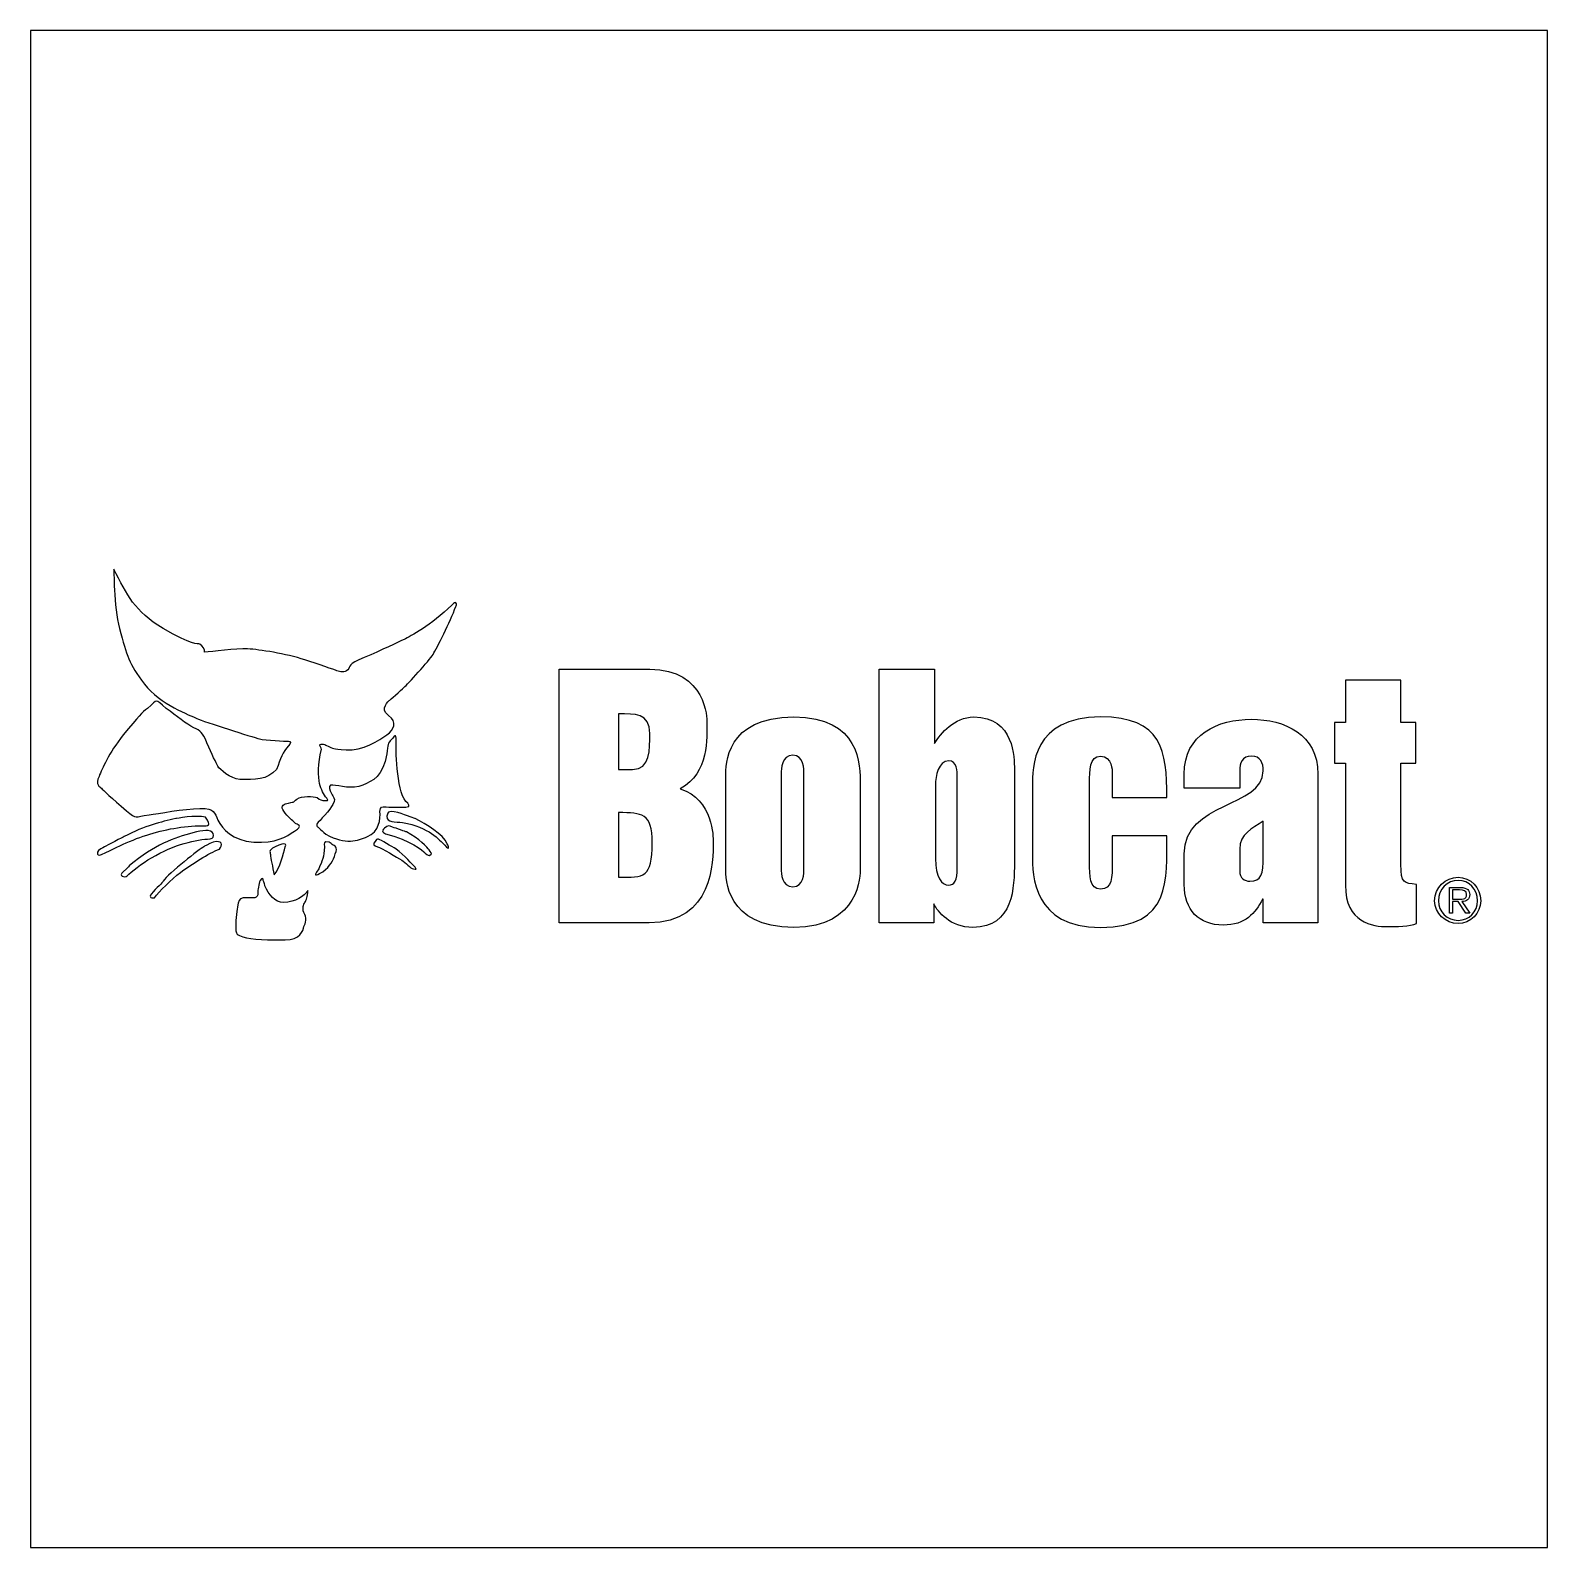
# Model space of a CAD drawing. Header units: millimetres. Extents: x -34 to 34, y -34 to 34.
import ezdxf

# ---------------------------------------------------------------- set-up
doc = ezdxf.new("R2010")
doc.units = ezdxf.units.MM
doc.header["$MEASUREMENT"] = 0
doc.layers.add('Capa 1', color=7, linetype='Continuous')

msp = doc.modelspace()

# ---------------------------------------------------------------- linework, layer by layer
at = {"layer": 'Capa 1', "color": 7}
msp.add_open_spline([(-33.9782, 34.0117), (-33.9782, 34.0117), (34.0218, 34.0117), (34.0218, 34.0117), (34.0218, 34.0117), (34.0218, 34.0117), (34.0218, -33.9884), (34.0218, -33.9884), (34.0218, -33.9884), (34.0218, -33.9884), (-33.9782, -33.9884), (-33.9782, -33.9884), (-33.9782, -33.9884), (-33.9782, -33.9884), (-33.9782, 34.0117), (-33.9782, 34.0117)], degree=3, knots=[0, 0, 0, 0, 0.2, 0.2, 0.2, 0.2, 0.4, 0.4, 0.4, 0.4, 0.6, 0.6, 0.6, 0.6, 1, 1, 1, 1], dxfattribs=at)
at = {"layer": 'Capa 1', "color": 250}
for points, knots in [([(-30.235, 9.8681), (-29.6389, 8.711), (-29.3233, 7.9746), (-28.0259, 7.2032), (-28.0259, 7.2032), (-26.6935, 6.4319), (-26.5182, 6.537), (-26.3779, 6.502), (-26.3779, 6.502), (-26.2377, 6.4319), (-26.1675, 6.2565), (-26.1675, 6.1513), (-26.1675, 6.1513), (-25.852, 6.1514), (-24.765, 6.3266), (-24.239, 6.2916), (-24.239, 6.2916), (-23.7131, 6.2565), (-22.5209, 6.0812), (-21.6793, 5.8007), (-21.6793, 5.8007), (-21.0833, 5.6254), (-20.3469, 5.3449), (-20.2417, 5.3098), (-20.2417, 5.3098), (-20.1015, 5.2748), (-19.8911, 5.2046), (-19.7508, 5.3449), (-19.7508, 5.3449), (-19.6106, 5.5202), (-19.7859, 5.5903), (-19.0145, 5.9059), (-19.0145, 5.9059), (-18.2431, 6.2215), (-17.4717, 6.6072), (-17.2262, 6.7123), (-17.2262, 6.7123), (-16.9457, 6.8526), (-16.034, 7.3435), (-15.0873, 8.2552), (-15.0873, 8.2552), (-14.9821, 8.3605), (-14.9471, 8.3954), (-14.912, 8.3604), (-14.912, 8.3604), (-14.8419, 8.2902), (-14.8769, 8.2201), (-14.912, 8.185), (-14.912, 8.185), (-15.1574, 7.5188), (-15.7535, 6.3266), (-15.9289, 6.0461), (-15.9289, 6.0461), (-16.1042, 5.7656), (-17.086, 4.6786), (-17.2262, 4.5734), (-17.2262, 4.5734), (-17.3665, 4.4333), (-17.8924, 3.9774), (-17.8924, 3.9774), (-17.8924, 3.9774), (-17.8924, 3.9775), (-18.3483, 3.5917), (-17.9275, 3.3111), (-17.9275, 3.3111), (-17.5067, 2.9956), (-17.6821, 2.68), (-17.9976, 2.4345), (-17.9976, 2.4345), (-18.3132, 2.2243), (-19.1197, 1.6982), (-19.821, 1.7683), (-19.821, 1.7683), (-20.5222, 1.8385), (-20.3119, 1.7683), (-20.7326, 1.9787), (-20.7326, 1.9787), (-20.8729, 2.0489), (-21.0833, 2.0488), (-20.9781, 1.9086), (-20.9781, 1.9086), (-20.9079, 1.8034), (-20.943, 1.7333), (-20.943, 1.7333), (-20.943, 1.7333), (-21.0833, 1.2424), (-21.0833, 0.506), (-21.0131, 0.2606), (-21.0131, 0.2606), (-20.943, -0.0198), (-20.8378, -0.2303), (-20.6976, -0.4056), (-20.6976, -0.4056), (-20.6625, -0.4758), (-20.5573, -0.5108), (-20.7677, -0.5108), (-20.7677, -0.5108), (-20.943, -0.5108), (-20.9781, -0.4758), (-21.1183, -0.3706), (-21.1183, -0.3706), (-21.2936, -0.3355), (-21.8196, -0.2654), (-22.03, -0.4407), (-22.03, -0.4407), (-22.2404, -0.616), (-22.1001, -0.5459), (-22.5559, -0.6511), (-22.5559, -0.6511), (-22.6962, -0.7211), (-22.7663, -0.8264), (-22.5559, -1.0718), (-22.5559, -1.0718), (-22.3456, -1.3172), (-22.1702, -1.4575), (-22.1001, -1.5277), (-22.1001, -1.5277), (-22.03, -1.5626), (-21.7144, -1.6329), (-22.1352, -1.8783), (-22.1352, -1.8783), (-22.5209, -2.1238), (-22.9767, -2.4393), (-23.9585, -2.3692), (-23.9585, -2.3692), (-24.9403, -2.2991), (-25.3611, -1.7731), (-25.5714, -1.3874), (-25.5714, -1.3874), (-25.7468, -1.0367), (-25.6766, -0.8615), (-26.3779, -0.8615), (-26.3779, -0.8615), (-27.0792, -0.8614), (-28.2714, -1.1069), (-28.6571, -1.142), (-28.6571, -1.142), (-29.3233, -1.2472), (-29.183, -1.3524), (-29.6739, -0.9667), (-29.6739, -0.9667), (-30.3401, -0.4055), (-30.7258, -0.0199), (-30.796, 0.0502), (-30.796, 0.0502), (-30.8661, 0.1204), (-31.0765, 0.1905), (-30.9012, 0.5762), (-30.9012, 0.5762), (-30.7609, 0.9268), (-30.4804, 1.593), (-29.8142, 2.4345), (-29.8142, 2.4345), (-29.1129, 3.2761), (-28.9727, 3.4514), (-28.7272, 3.6267), (-28.7272, 3.6267), (-28.2012, 4.0475), (-28.4467, 4.0826), (-27.8857, 3.6267), (-27.8857, 3.6267), (-27.4298, 3.2761), (-26.974, 2.9254), (-26.6584, 2.7501), (-26.6584, 2.7501), (-26.3429, 2.6099), (-26.2727, 2.5748), (-26.0623, 2.0839), (-26.0623, 2.0839), (-25.852, 1.558), (-25.6416, 1.1722), (-25.5714, 1.032), (-25.5714, 1.032), (-25.5013, 0.8918), (-25.0104, 0.471), (-24.5897, 0.4359), (-24.5897, 0.4359), (-23.9234, 0.436), (-23.3624, 0.4008), (-22.9416, 0.8917), (-22.9416, 0.8917), (-22.7663, 1.3477), (-22.6611, 1.6982), (-22.4157, 1.9437), (-22.4157, 1.9437), (-22.3105, 2.0489), (-22.2754, 2.154), (-22.4157, 2.154), (-22.4157, 2.154), (-22.5559, 2.154), (-23.4325, 2.1891), (-23.7131, 2.2592), (-23.7131, 2.2592), (-23.9936, 2.3295), (-26.2026, 3.0306), (-26.5182, 3.1709), (-26.5182, 3.1709), (-26.7987, 3.3111), (-28.1662, 3.802), (-28.8675, 4.7137), (-28.8675, 4.7137), (-29.5687, 5.6604), (-29.6389, 5.9409), (-29.9895, 7.2032), (-29.9895, 7.2032), (-30.235, 8.1851), (-30.235, 9.9032), (-30.235, 9.8681)], [0, 0, 0, 0, 0.0188679, 0.0188679, 0.0188679, 0.0188679, 0.0377358, 0.0377358, 0.0377358, 0.0377358, 0.0566038, 0.0566038, 0.0566038, 0.0566038, 0.0754717, 0.0754717, 0.0754717, 0.0754717, 0.0943396, 0.0943396, 0.0943396, 0.0943396, 0.1132075, 0.1132075, 0.1132075, 0.1132075, 0.1320755, 0.1320755, 0.1320755, 0.1320755, 0.1509434, 0.1509434, 0.1509434, 0.1509434, 0.1698113, 0.1698113, 0.1698113, 0.1698113, 0.1886792, 0.1886792, 0.1886792, 0.1886792, 0.2075472, 0.2075472, 0.2075472, 0.2075472, 0.2264151, 0.2264151, 0.2264151, 0.2264151, 0.245283, 0.245283, 0.245283, 0.245283, 0.2641509, 0.2641509, 0.2641509, 0.2641509, 0.2830189, 0.2830189, 0.2830189, 0.2830189, 0.3018868, 0.3018868, 0.3018868, 0.3018868, 0.3207547, 0.3207547, 0.3207547, 0.3207547, 0.3396226, 0.3396226, 0.3396226, 0.3396226, 0.3584906, 0.3584906, 0.3584906, 0.3584906, 0.3773585, 0.3773585, 0.3773585, 0.3773585, 0.3962264, 0.3962264, 0.3962264, 0.3962264, 0.4150943, 0.4150943, 0.4150943, 0.4150943, 0.4339623, 0.4339623, 0.4339623, 0.4339623, 0.4528302, 0.4528302, 0.4528302, 0.4528302, 0.4716981, 0.4716981, 0.4716981, 0.4716981, 0.490566, 0.490566, 0.490566, 0.490566, 0.509434, 0.509434, 0.509434, 0.509434, 0.5283019, 0.5283019, 0.5283019, 0.5283019, 0.5471698, 0.5471698, 0.5471698, 0.5471698, 0.5660377, 0.5660377, 0.5660377, 0.5660377, 0.5849057, 0.5849057, 0.5849057, 0.5849057, 0.6037736, 0.6037736, 0.6037736, 0.6037736, 0.6226415, 0.6226415, 0.6226415, 0.6226415, 0.6415094, 0.6415094, 0.6415094, 0.6415094, 0.6603774, 0.6603774, 0.6603774, 0.6603774, 0.6792453, 0.6792453, 0.6792453, 0.6792453, 0.6981132, 0.6981132, 0.6981132, 0.6981132, 0.7169811, 0.7169811, 0.7169811, 0.7169811, 0.7358491, 0.7358491, 0.7358491, 0.7358491, 0.754717, 0.754717, 0.754717, 0.754717, 0.7735849, 0.7735849, 0.7735849, 0.7735849, 0.7924528, 0.7924528, 0.7924528, 0.7924528, 0.8113208, 0.8113208, 0.8113208, 0.8113208, 0.8301887, 0.8301887, 0.8301887, 0.8301887, 0.8490566, 0.8490566, 0.8490566, 0.8490566, 0.8679245, 0.8679245, 0.8679245, 0.8679245, 0.8867925, 0.8867925, 0.8867925, 0.8867925, 0.9056604, 0.9056604, 0.9056604, 0.9056604, 0.9245283, 0.9245283, 0.9245283, 0.9245283, 0.9433962, 0.9433962, 0.9433962, 0.9433962, 0.9622642, 0.9622642, 0.9622642, 0.9622642, 1, 1, 1, 1]), ([(-10.2836, -5.9807), (-10.2836, -5.9807), (-6.2512, -5.9807), (-6.2512, -5.9807), (-6.2512, -5.9807), (-3.376, -5.9807), (-3.376, -3.2458), (-3.376, -2.3341), (-3.376, -2.3341), (-3.376, -2.1938), (-3.376, -0.4407), (-4.8486, 0.0151), (-4.8486, 0.0151), (-3.5513, 0.7516), (-3.6565, 2.2943), (-3.6565, 3.0306), (-3.6565, 3.0306), (-3.6565, 3.1009), (-3.6565, 5.3799), (-6.2161, 5.3799), (-6.2161, 5.3799), (-6.2161, 5.3799), (-10.2836, 5.3799), (-10.2836, 5.3799), (-10.2836, 5.3799), (-10.2836, 5.3799), (-10.2836, -5.9807), (-10.2836, -5.9807)], [0, 0, 0, 0, 0.125, 0.125, 0.125, 0.125, 0.25, 0.25, 0.25, 0.25, 0.375, 0.375, 0.375, 0.375, 0.5, 0.5, 0.5, 0.5, 0.625, 0.625, 0.625, 0.625, 0.75, 0.75, 0.75, 0.75, 1, 1, 1, 1]), ([(4.0577, -5.9807), (4.0577, -5.9807), (6.5121, -5.9807), (6.5121, -5.9807), (6.5121, -5.9807), (6.5121, -5.9807), (6.5121, -5.1392), (6.5121, -5.1392), (6.5121, -5.1392), (6.6874, -5.4899), (7.2484, -6.1912), (8.2653, -6.1912), (8.2653, -6.1912), (10.0887, -6.1912), (10.1237, -4.3679), (10.1237, -3.2809), (10.1237, -3.2809), (10.1237, -3.2809), (10.1238, 0.8918), (10.1238, 0.8918), (10.1238, 0.8918), (10.1238, 1.3826), (10.1237, 3.241), (8.3003, 3.241), (8.3003, 3.241), (7.4237, 3.2411), (6.8277, 2.5047), (6.5471, 2.0488), (6.5471, 2.0488), (6.5471, 2.0488), (6.5471, 5.3799), (6.5471, 5.3799), (6.5471, 5.3799), (6.5471, 5.3799), (4.0577, 5.3799), (4.0577, 5.3799), (4.0577, 5.3799), (4.0577, 5.3799), (4.0577, -5.9807), (4.0577, -5.9807)], [0, 0, 0, 0, 0.0909091, 0.0909091, 0.0909091, 0.0909091, 0.1818182, 0.1818182, 0.1818182, 0.1818182, 0.2727273, 0.2727273, 0.2727273, 0.2727273, 0.3636364, 0.3636364, 0.3636364, 0.3636364, 0.4545455, 0.4545455, 0.4545455, 0.4545455, 0.5454545, 0.5454545, 0.5454545, 0.5454545, 0.6363636, 0.6363636, 0.6363636, 0.6363636, 0.7272727, 0.7272727, 0.7272727, 0.7272727, 0.8181818, 0.8181818, 0.8181818, 0.8181818, 1, 1, 1, 1]), ([(24.4649, 2.9956), (24.4649, 2.9956), (24.9557, 2.9956), (24.9557, 2.9956), (24.9557, 2.9956), (24.9557, 2.9956), (24.9557, 4.889), (24.9557, 4.889), (24.9557, 4.889), (24.9557, 4.889), (27.4453, 4.889), (27.4453, 4.889), (27.4453, 4.889), (27.4453, 4.889), (27.4453, 2.9956), (27.4453, 2.9956), (27.4453, 2.9956), (27.4453, 2.9956), (28.1115, 2.9956), (28.1115, 2.9956), (28.1115, 2.9956), (28.1115, 2.9956), (28.1115, 1.1723), (28.1115, 1.1723), (28.1115, 1.1723), (28.1115, 1.1723), (27.4453, 1.1723), (27.4453, 1.1723), (27.4453, 1.1723), (27.4453, 1.1723), (27.4453, -3.3509), (27.4453, -3.3509), (27.4453, -3.3509), (27.4453, -4.2626), (27.5855, -4.1925), (28.1466, -4.2627), (28.1466, -4.2627), (28.1466, -4.2627), (28.1467, -6.0158), (28.1467, -6.0158), (28.1467, -6.0158), (27.8661, -6.156), (27.1998, -6.1561), (26.8492, -6.1561), (26.8492, -6.1561), (26.183, -6.156), (24.9557, -5.9808), (24.9557, -4.2977), (24.9557, -4.2977), (24.9557, -4.2977), (24.9557, 1.1723), (24.9557, 1.1723), (24.9557, 1.1723), (24.9557, 1.1723), (24.4649, 1.1723), (24.4649, 1.1723), (24.4649, 1.1723), (24.4649, 1.1723), (24.4649, 2.9956), (24.4649, 2.9956)], [0, 0, 0, 0, 0.0625, 0.0625, 0.0625, 0.0625, 0.125, 0.125, 0.125, 0.125, 0.1875, 0.1875, 0.1875, 0.1875, 0.25, 0.25, 0.25, 0.25, 0.3125, 0.3125, 0.3125, 0.3125, 0.375, 0.375, 0.375, 0.375, 0.4375, 0.4375, 0.4375, 0.4375, 0.5, 0.5, 0.5, 0.5, 0.5625, 0.5625, 0.5625, 0.5625, 0.625, 0.625, 0.625, 0.625, 0.6875, 0.6875, 0.6875, 0.6875, 0.75, 0.75, 0.75, 0.75, 0.8125, 0.8125, 0.8125, 0.8125, 0.875, 0.875, 0.875, 0.875, 1, 1, 1, 1]), ([(-6.9875, 0.8918), (-7.3031, 0.8918), (-7.6187, 0.8917), (-7.6187, 0.8917), (-7.6187, 0.8917), (-7.6187, 0.8917), (-7.6187, 3.3814), (-7.6187, 3.3814), (-7.6187, 3.3814), (-6.8824, 3.3814), (-6.2161, 3.4163), (-6.2161, 2.5047), (-6.2161, 2.5047), (-6.2161, 1.7684), (-6.1811, 0.8917), (-6.9875, 0.8917), (-6.9875, 0.8917), (-6.9875, 0.8917), (-6.9875, 0.8918), (-6.9875, 0.8918)], [0, 0, 0, 0, 0.1666667, 0.1666667, 0.1666667, 0.1666667, 0.3333333, 0.3333333, 0.3333333, 0.3333333, 0.5, 0.5, 0.5, 0.5, 0.6666667, 0.6666667, 0.6666667, 0.6666667, 1, 1, 1, 1]), ([(0.2356, -6.1912), (3.2162, -6.1912), (3.2161, -3.8068), (3.2161, -3.5614), (3.2161, -3.5614), (3.2161, -3.5614), (3.2162, 0.1905), (3.2162, 0.1905), (3.2162, 0.1905), (3.2162, 1.1021), (3.2161, 3.241), (0.2356, 3.241), (0.2356, 3.241), (-2.8149, 3.2411), (-2.8149, 1.1021), (-2.8149, 0.5762), (-2.8149, 0.5762), (-2.8149, 0.5762), (-2.8149, -3.5614), (-2.8149, -3.5614), (-2.8149, -3.5614), (-2.8149, -3.982), (-2.8149, -6.1912), (0.2356, -6.1912)], [0, 0, 0, 0, 0.1428571, 0.1428571, 0.1428571, 0.1428571, 0.2857143, 0.2857143, 0.2857143, 0.2857143, 0.4285714, 0.4285714, 0.4285714, 0.4285714, 0.5714286, 0.5714286, 0.5714286, 0.5714286, 0.7142857, 0.7142857, 0.7142857, 0.7142857, 1, 1, 1, 1]), ([(16.9611, -0.3706), (16.9611, -0.3706), (14.5068, -0.3706), (14.5068, -0.3706), (14.5068, -0.3706), (14.5068, -0.3706), (14.5068, 0.7865), (14.5068, 0.7865), (14.5068, 0.7865), (14.5068, 0.7865), (14.5067, 1.4878), (13.9807, 1.4878), (13.9807, 1.4878), (13.4899, 1.4879), (13.4898, 0.8216), (13.4898, 0.2956), (13.4898, 0.2956), (13.4898, 0.2956), (13.4899, -3.2809), (13.4899, -3.2809), (13.4899, -3.2809), (13.4899, -3.877), (13.4898, -4.473), (13.9807, -4.473), (13.9807, -4.473), (14.5068, -4.473), (14.5067, -3.9471), (14.5067, -3.2809), (14.5067, -3.2809), (14.5067, -3.2809), (14.5068, -2.0887), (14.5068, -2.0887), (14.5068, -2.0887), (14.5068, -2.0887), (16.9611, -2.0887), (16.9611, -2.0887), (16.9611, -2.0887), (16.9261, -4.0172), (17.2066, -6.1912), (13.9807, -6.1912), (13.9807, -6.1912), (10.9653, -6.1912), (10.9301, -3.877), (10.9301, -2.9302), (10.9301, -2.9302), (10.9301, -2.9302), (10.9301, 0.1204), (10.9301, 0.1204), (10.9301, 0.1204), (10.9301, 0.997), (10.9301, 3.241), (13.9807, 3.241), (13.9807, 3.241), (16.7508, 3.2411), (16.9611, 1.7333), (16.9611, -0.3706)], [0, 0, 0, 0, 0.0666667, 0.0666667, 0.0666667, 0.0666667, 0.1333333, 0.1333333, 0.1333333, 0.1333333, 0.2, 0.2, 0.2, 0.2, 0.2666667, 0.2666667, 0.2666667, 0.2666667, 0.3333333, 0.3333333, 0.3333333, 0.3333333, 0.4, 0.4, 0.4, 0.4, 0.4666667, 0.4666667, 0.4666667, 0.4666667, 0.5333333, 0.5333333, 0.5333333, 0.5333333, 0.6, 0.6, 0.6, 0.6, 0.6666667, 0.6666667, 0.6666667, 0.6666667, 0.7333333, 0.7333333, 0.7333333, 0.7333333, 0.8, 0.8, 0.8, 0.8, 0.8666667, 0.8666667, 0.8666667, 0.8666667, 1, 1, 1, 1]), ([(21.2741, -5.9807), (21.2741, -5.9807), (23.7286, -5.9807), (23.7286, -5.9807), (23.7286, -5.9807), (23.7286, -5.9807), (23.7286, 0.6814), (23.7286, 0.6814), (23.7286, 0.6814), (23.7286, 2.4697), (22.2207, 3.1358), (20.7481, 3.1358), (20.7481, 3.1358), (19.2404, 3.1358), (17.7326, 2.4696), (17.7326, 0.6814), (17.7326, 0.6814), (17.7326, 0.6814), (17.7327, 0.0503), (17.7327, 0.0503), (17.7327, 0.0503), (17.7327, 0.0503), (20.2222, 0.0503), (20.2222, 0.0503), (20.2222, 0.0503), (20.2222, 0.0503), (20.2222, 0.8216), (20.2222, 0.8216), (20.2222, 0.8216), (20.2222, 1.1723), (20.3273, 1.4878), (20.7481, 1.4878), (20.7481, 1.4878), (21.1688, 1.4879), (21.274, 1.1722), (21.274, 0.8216), (21.274, 0.8216), (21.2741, -0.8264), (17.7326, -0.5459), (17.7326, -2.8952), (17.7326, -2.8952), (17.7326, -2.8952), (17.7327, -4.2626), (17.7327, -4.2626), (17.7327, -4.2626), (17.7327, -5.4197), (18.3988, -6.086), (19.4858, -6.086), (19.4858, -6.086), (20.4675, -6.086), (20.9234, -5.56), (21.239, -4.9289), (21.239, -4.9289), (21.239, -4.9289), (21.2741, -4.9289), (21.2741, -4.9289), (21.2741, -4.9289), (21.2741, -4.9289), (21.2741, -5.9807), (21.2741, -5.9807)], [0, 0, 0, 0, 0.0625, 0.0625, 0.0625, 0.0625, 0.125, 0.125, 0.125, 0.125, 0.1875, 0.1875, 0.1875, 0.1875, 0.25, 0.25, 0.25, 0.25, 0.3125, 0.3125, 0.3125, 0.3125, 0.375, 0.375, 0.375, 0.375, 0.4375, 0.4375, 0.4375, 0.4375, 0.5, 0.5, 0.5, 0.5, 0.5625, 0.5625, 0.5625, 0.5625, 0.625, 0.625, 0.625, 0.625, 0.6875, 0.6875, 0.6875, 0.6875, 0.75, 0.75, 0.75, 0.75, 0.8125, 0.8125, 0.8125, 0.8125, 0.875, 0.875, 0.875, 0.875, 1, 1, 1, 1]), ([(-17.5768, 2.154), (-17.6119, 1.9087), (-17.5769, -0.0199), (-17.1561, -0.5459), (-17.1561, -0.5459), (-17.0158, -0.6511), (-16.9457, -0.7913), (-17.086, -0.7913), (-17.086, -0.7913), (-17.1912, -0.8264), (-17.9976, -0.7913), (-18.1028, -0.7913), (-18.1028, -0.7913), (-18.1729, -0.7913), (-18.3132, -0.7563), (-18.3132, -1.0017), (-18.3132, -1.0017), (-18.2781, -1.3172), (-18.3483, -1.9134), (-18.8742, -2.1238), (-18.8742, -2.1238), (-19.3301, -2.2991), (-19.821, -2.5095), (-20.7326, -2.0186), (-20.7326, -2.0186), (-21.0131, -1.773), (-21.0833, -1.703), (-21.1183, -1.6679), (-21.1183, -1.6679), (-21.1534, -1.6328), (-21.1534, -1.5978), (-21.1183, -1.5277), (-21.1183, -1.5277), (-21.0482, -1.4574), (-20.5222, -0.8965), (-20.417, -0.6861), (-20.417, -0.6861), (-20.3119, -0.4406), (-20.3469, -0.4407), (-20.417, -0.3004), (-20.417, -0.3004), (-20.382, -0.3706), (-20.8027, 0.2255), (-20.417, 0.1905), (-20.417, 0.1905), (-20.1365, 0.1555), (-19.5404, -0.0199), (-19.0846, 0.1905), (-19.0846, 0.1905), (-18.6288, 0.3658), (-18.1729, 0.5762), (-17.9976, 1.593), (-17.9976, 1.593), (-17.9626, 1.9787), (-17.9626, 2.0839), (-17.7872, 2.2242), (-17.7872, 2.2242), (-17.6821, 2.3645), (-17.5769, 2.5748), (-17.5768, 2.154)], [0, 0, 0, 0, 0.0625, 0.0625, 0.0625, 0.0625, 0.125, 0.125, 0.125, 0.125, 0.1875, 0.1875, 0.1875, 0.1875, 0.25, 0.25, 0.25, 0.25, 0.3125, 0.3125, 0.3125, 0.3125, 0.375, 0.375, 0.375, 0.375, 0.4375, 0.4375, 0.4375, 0.4375, 0.5, 0.5, 0.5, 0.5, 0.5625, 0.5625, 0.5625, 0.5625, 0.625, 0.625, 0.625, 0.625, 0.6875, 0.6875, 0.6875, 0.6875, 0.75, 0.75, 0.75, 0.75, 0.8125, 0.8125, 0.8125, 0.8125, 0.875, 0.875, 0.875, 0.875, 1, 1, 1, 1]), ([(0.2006, 1.5229), (0.6916, 1.5229), (0.6915, 0.8917), (0.6915, 0.6814), (0.6915, 0.6814), (0.6915, 0.6814), (0.6916, -3.5262), (0.6916, -3.5262), (0.6916, -3.5262), (0.6916, -3.7718), (0.6915, -4.3679), (0.2006, -4.3679), (0.2006, -4.3679), (-0.3253, -4.3678), (-0.3254, -3.7718), (-0.3254, -3.5614), (-0.3254, -3.5614), (-0.3254, -3.5614), (-0.3253, 0.7165), (-0.3253, 0.7165), (-0.3253, 0.7165), (-0.3253, 0.8918), (-0.3254, 1.5229), (0.2006, 1.5229), (0.2006, 1.5229), (0.2006, 1.5229), (0.2006, 1.5229), (0.2006, 1.5229)], [0, 0, 0, 0, 0.125, 0.125, 0.125, 0.125, 0.25, 0.25, 0.25, 0.25, 0.375, 0.375, 0.375, 0.375, 0.5, 0.5, 0.5, 0.5, 0.625, 0.625, 0.625, 0.625, 0.75, 0.75, 0.75, 0.75, 1, 1, 1, 1]), ([(7.1784, 1.2774), (7.564, 1.2774), (7.564, 0.7865), (7.564, 0.5411), (7.564, 0.5411), (7.564, 0.5411), (7.564, -3.5262), (7.564, -3.5262), (7.564, -3.5262), (7.564, -4.0872), (7.4237, -4.2977), (7.1783, -4.2977), (7.1783, -4.2977), (6.8628, -4.2977), (6.5822, -3.9471), (6.5822, -3.1056), (6.5822, -3.1056), (6.5822, -3.1056), (6.5823, 0.1905), (6.5823, 0.1905), (6.5823, 0.1905), (6.5823, 0.5763), (6.7225, 1.2774), (7.1783, 1.2774), (7.1783, 1.2774), (7.1783, 1.2774), (7.1784, 1.2774), (7.1784, 1.2774)], [0, 0, 0, 0, 0.125, 0.125, 0.125, 0.125, 0.25, 0.25, 0.25, 0.25, 0.375, 0.375, 0.375, 0.375, 0.5, 0.5, 0.5, 0.5, 0.625, 0.625, 0.625, 0.625, 0.75, 0.75, 0.75, 0.75, 1, 1, 1, 1]), ([(-29.7791, -2.1238), (-28.8324, -1.6328), (-28.1311, -1.4575), (-27.4649, -1.3173), (-27.4649, -1.3173), (-27.4649, -1.3172), (-26.5532, -1.142), (-26.1325, -1.2472), (-26.1325, -1.2472), (-25.8169, -1.6679), (-26.0273, -1.6329), (-26.2727, -1.6329), (-26.2727, -1.6329), (-27.1143, -1.6328), (-27.9909, -1.8082), (-28.7623, -2.0536), (-28.7623, -2.0536), (-29.5687, -2.2991), (-30.4804, -2.79), (-30.796, -2.9302), (-30.796, -2.9302), (-30.9012, -2.9653), (-31.0064, -2.9653), (-30.9713, -2.825), (-30.9713, -2.825), (-30.9362, -2.7198), (-30.7258, -2.6147), (-30.6557, -2.5796), (-30.6557, -2.5796), (-30.5856, -2.5445), (-29.7791, -2.1238), (-29.7791, -2.1238)], [0, 0, 0, 0, 0.1111111, 0.1111111, 0.1111111, 0.1111111, 0.2222222, 0.2222222, 0.2222222, 0.2222222, 0.3333333, 0.3333333, 0.3333333, 0.3333333, 0.4444444, 0.4444444, 0.4444444, 0.4444444, 0.5555556, 0.5555556, 0.5555556, 0.5555556, 0.6666667, 0.6666667, 0.6666667, 0.6666667, 0.7777778, 0.7777778, 0.7777778, 0.7777778, 1, 1, 1, 1]), ([(-16.7353, -1.3172), (-16.2444, -1.5626), (-15.473, -2.0186), (-15.2977, -2.4393), (-15.2977, -2.4393), (-15.2275, -2.5445), (-15.1925, -2.79), (-15.4029, -2.5095), (-15.4029, -2.5095), (-15.6483, -2.264), (-16.1042, -1.703), (-17.2963, -1.4926), (-17.2963, -1.4926), (-17.6119, -1.4574), (-18.0327, -1.4926), (-17.9976, -1.2121), (-17.9976, -1.2121), (-17.9626, -1.0718), (-17.9976, -0.9316), (-17.5067, -1.0368), (-17.5067, -1.0368), (-17.086, -1.1769), (-16.7353, -1.3173), (-16.7353, -1.3172)], [0, 0, 0, 0, 0.1428571, 0.1428571, 0.1428571, 0.1428571, 0.2857143, 0.2857143, 0.2857143, 0.2857143, 0.4285714, 0.4285714, 0.4285714, 0.4285714, 0.5714286, 0.5714286, 0.5714286, 0.5714286, 0.7142857, 0.7142857, 0.7142857, 0.7142857, 1, 1, 1, 1]), ([(-7.6187, -3.947), (-7.6187, -3.947), (-7.6187, -1.0367), (-7.6187, -1.0367), (-7.6187, -1.0367), (-6.5668, -1.0718), (-6.1109, -1.0368), (-6.1109, -2.4043), (-6.1109, -2.4043), (-6.1109, -3.982), (-6.4616, -3.9471), (-7.6187, -3.947)], [0, 0, 0, 0, 0.25, 0.25, 0.25, 0.25, 0.5, 0.5, 0.5, 0.5, 1, 1, 1, 1]), ([(-29.5337, -3.4211), (-28.4116, -2.4743), (-27.535, -2.1939), (-26.6935, -1.9484), (-26.6935, -1.9484), (-26.2727, -1.8433), (-25.887, -1.7731), (-25.7818, -1.9835), (-25.7818, -1.9835), (-25.7468, -2.1238), (-25.7818, -2.1939), (-25.9221, -2.229), (-25.9221, -2.229), (-26.5182, -2.2289), (-27.535, -2.4744), (-28.5519, -3.0705), (-28.5519, -3.0705), (-28.9727, -3.3159), (-29.4635, -3.7016), (-29.6389, -3.877), (-29.6389, -3.877), (-29.7441, -3.982), (-30.0596, -3.877), (-29.8142, -3.7016), (-29.8142, -3.7016), (-29.5687, -3.4912), (-29.5337, -3.4211), (-29.5337, -3.4211)], [0, 0, 0, 0, 0.125, 0.125, 0.125, 0.125, 0.25, 0.25, 0.25, 0.25, 0.375, 0.375, 0.375, 0.375, 0.5, 0.5, 0.5, 0.5, 0.625, 0.625, 0.625, 0.625, 0.75, 0.75, 0.75, 0.75, 1, 1, 1, 1]), ([(-17.121, -1.9133), (-16.56, -2.1938), (-16.1743, -2.6147), (-16.1042, -2.7198), (-16.1042, -2.7198), (-16.034, -2.825), (-15.9639, -2.8952), (-16.034, -2.9302), (-16.034, -2.9302), (-16.1392, -3.0004), (-16.1743, -2.9653), (-16.2795, -2.8601), (-16.2795, -2.8601), (-16.3847, -2.7548), (-16.9808, -2.264), (-17.9976, -2.0186), (-17.9976, -2.0186), (-18.1729, -1.9484), (-18.2781, -1.8783), (-18.1028, -1.7381), (-18.1028, -1.7381), (-17.9275, -1.5977), (-17.9275, -1.6329), (-17.7522, -1.703), (-17.7522, -1.703), (-17.5768, -1.738), (-17.1561, -1.9134), (-17.121, -1.9133)], [0, 0, 0, 0, 0.125, 0.125, 0.125, 0.125, 0.25, 0.25, 0.25, 0.25, 0.375, 0.375, 0.375, 0.375, 0.5, 0.5, 0.5, 0.5, 0.625, 0.625, 0.625, 0.625, 0.75, 0.75, 0.75, 0.75, 1, 1, 1, 1]), ([(20.2222, -2.6848), (20.2222, -1.9835), (20.7831, -1.7731), (21.274, -1.4225), (21.274, -1.4225), (21.274, -1.4225), (21.2741, -3.0004), (21.2741, -3.0004), (21.2741, -3.0004), (21.2741, -3.8067), (21.2039, -4.1224), (20.6779, -4.1224), (20.6779, -4.1224), (20.4325, -4.1223), (20.2221, -3.9821), (20.2221, -3.6666), (20.2221, -3.6666), (20.2221, -3.6666), (20.2222, -2.6848), (20.2222, -2.6848)], [0, 0, 0, 0, 0.1666667, 0.1666667, 0.1666667, 0.1666667, 0.3333333, 0.3333333, 0.3333333, 0.3333333, 0.5, 0.5, 0.5, 0.5, 0.6666667, 0.6666667, 0.6666667, 0.6666667, 1, 1, 1, 1]), ([(-28.0259, -4.1223), (-27.7805, -3.7718), (-26.3779, -2.6497), (-26.2026, -2.5796), (-26.2026, -2.5796), (-26.2026, -2.5796), (-25.9922, -2.4393), (-25.7818, -2.3692), (-25.7818, -2.3692), (-25.3611, -2.264), (-25.3611, -2.5095), (-25.5013, -2.6848), (-25.5013, -2.6848), (-25.9922, -2.8601), (-26.7286, -3.351), (-27.2545, -3.7367), (-27.2545, -3.7367), (-27.6402, -4.0172), (-28.2363, -4.6133), (-28.4116, -4.8587), (-28.4116, -4.8587), (-28.5168, -4.8938), (-28.6921, -4.8587), (-28.5519, -4.6834), (-28.5519, -4.6834), (-28.3415, -4.438), (-28.0259, -4.1575), (-28.0259, -4.1223)], [0, 0, 0, 0, 0.125, 0.125, 0.125, 0.125, 0.25, 0.25, 0.25, 0.25, 0.375, 0.375, 0.375, 0.375, 0.5, 0.5, 0.5, 0.5, 0.625, 0.625, 0.625, 0.625, 0.75, 0.75, 0.75, 0.75, 1, 1, 1, 1]), ([(-22.5559, -2.5796), (-22.6261, -2.8952), (-22.8014, -3.5263), (-23.0468, -3.8419), (-23.0468, -3.8419), (-23.117, -3.4912), (-23.2222, -3.0705), (-23.2222, -2.9302), (-23.2222, -2.9302), (-23.2222, -2.7899), (-23.3624, -2.7198), (-22.8365, -2.5095), (-22.8365, -2.5095), (-22.4156, -2.334), (-22.5559, -2.5796), (-22.5559, -2.5796)], [0, 0, 0, 0, 0.2, 0.2, 0.2, 0.2, 0.4, 0.4, 0.4, 0.4, 0.6, 0.6, 0.6, 0.6, 1, 1, 1, 1]), ([(-20.4521, -2.4743), (-20.3469, -2.5445), (-20.1716, -2.5796), (-20.3119, -2.8952), (-20.3119, -2.8952), (-20.417, -3.2106), (-20.5222, -3.4211), (-20.8729, -3.7016), (-20.8729, -3.7016), (-21.0131, -3.7718), (-21.4339, -4.0523), (-21.0482, -3.5614), (-21.0482, -3.5614), (-20.9079, -3.2106), (-20.8027, -3.0354), (-20.8027, -2.5796), (-20.8027, -2.5796), (-20.8026, -2.4043), (-20.8378, -2.3341), (-20.5924, -2.3692), (-20.5924, -2.3692), (-20.5222, -2.4043), (-20.4521, -2.4744), (-20.4521, -2.4743)], [0, 0, 0, 0, 0.1428571, 0.1428571, 0.1428571, 0.1428571, 0.2857143, 0.2857143, 0.2857143, 0.2857143, 0.4285714, 0.4285714, 0.4285714, 0.4285714, 0.5714286, 0.5714286, 0.5714286, 0.5714286, 0.7142857, 0.7142857, 0.7142857, 0.7142857, 1, 1, 1, 1]), ([(-17.5768, -2.6848), (-17.2262, -2.9653), (-16.8405, -3.3861), (-16.7353, -3.4913), (-16.7353, -3.4913), (-16.6652, -3.5964), (-16.6652, -3.5964), (-16.8055, -3.5614), (-16.8055, -3.5614), (-16.9457, -3.5614), (-17.1561, -3.2809), (-17.3314, -3.1757), (-17.3314, -3.1757), (-17.5418, -3.0704), (-18.2431, -2.6147), (-18.4184, -2.5796), (-18.4184, -2.5796), (-18.5937, -2.5094), (-18.6638, -2.4744), (-18.5236, -2.3341), (-18.5236, -2.3341), (-18.4184, -2.1938), (-18.4184, -2.229), (-18.3132, -2.264), (-18.3132, -2.264), (-18.1729, -2.334), (-17.5769, -2.6848), (-17.5768, -2.6848)], [0, 0, 0, 0, 0.125, 0.125, 0.125, 0.125, 0.25, 0.25, 0.25, 0.25, 0.375, 0.375, 0.375, 0.375, 0.5, 0.5, 0.5, 0.5, 0.625, 0.625, 0.625, 0.625, 0.75, 0.75, 0.75, 0.75, 1, 1, 1, 1]), ([(-23.4676, -4.3328), (-23.2923, -4.7184), (-23.0118, -5.0691), (-22.6261, -5.0691), (-22.6261, -5.0691), (-22.1001, -5.0691), (-21.7144, -4.7886), (-21.5391, -4.5432), (-21.5391, -4.5432), (-21.5391, -4.8236), (-21.6092, -4.9639), (-21.6793, -5.0691), (-21.6793, -5.0691), (-21.7144, -5.1743), (-21.8196, -5.3146), (-21.7144, -5.525), (-21.7144, -5.525), (-21.5742, -5.7352), (-21.6443, -6.0159), (-21.7144, -6.1561), (-21.7144, -6.1561), (-21.7495, -6.3313), (-21.8897, -6.7522), (-22.5559, -6.7522), (-22.5559, -6.7522), (-23.2222, -6.7521), (-24.0988, -6.7522), (-24.4494, -6.6119), (-24.4494, -6.6119), (-24.6948, -6.5068), (-24.8, -6.5769), (-24.765, -6.0509), (-24.765, -6.0509), (-24.765, -5.595), (-24.6948, -5.3146), (-24.6598, -5.1042), (-24.6598, -5.1042), (-24.6247, -4.9289), (-24.5546, -4.8587), (-24.2741, -4.8587), (-24.2741, -4.8587), (-23.9936, -4.8586), (-24.0286, -4.8587), (-23.9234, -4.8587), (-23.9234, -4.8587), (-23.8182, -4.8236), (-23.7832, -4.7886), (-23.7832, -4.6484), (-23.7832, -4.6484), (-23.7832, -4.5081), (-23.7481, -4.2627), (-23.678, -4.0873), (-23.678, -4.0873), (-23.5728, -3.947), (-23.5377, -3.9821), (-23.5377, -4.0873), (-23.5377, -4.0873), (-23.5027, -4.1575), (-23.4676, -4.3328), (-23.4676, -4.3328)], [0, 0, 0, 0, 0.0625, 0.0625, 0.0625, 0.0625, 0.125, 0.125, 0.125, 0.125, 0.1875, 0.1875, 0.1875, 0.1875, 0.25, 0.25, 0.25, 0.25, 0.3125, 0.3125, 0.3125, 0.3125, 0.375, 0.375, 0.375, 0.375, 0.4375, 0.4375, 0.4375, 0.4375, 0.5, 0.5, 0.5, 0.5, 0.5625, 0.5625, 0.5625, 0.5625, 0.625, 0.625, 0.625, 0.625, 0.6875, 0.6875, 0.6875, 0.6875, 0.75, 0.75, 0.75, 0.75, 0.8125, 0.8125, 0.8125, 0.8125, 0.875, 0.875, 0.875, 0.875, 1, 1, 1, 1]), ([(30.0049, -6.0158), (30.566, -6.0158), (31.0218, -5.56), (31.0218, -4.999), (31.0218, -4.999), (31.0218, -4.4028), (30.566, -3.9471), (30.0049, -3.9471), (30.0049, -3.9471), (29.444, -3.947), (28.953, -4.4029), (28.953, -4.999), (28.953, -4.999), (28.953, -5.5599), (29.4439, -6.0159), (30.0049, -6.0158)], [0, 0, 0, 0, 0.2, 0.2, 0.2, 0.2, 0.4, 0.4, 0.4, 0.4, 0.6, 0.6, 0.6, 0.6, 1, 1, 1, 1]), ([(30.0049, -5.8755), (29.514, -5.8755), (29.1283, -5.4899), (29.1283, -4.999), (29.1283, -4.999), (29.1283, -4.473), (29.514, -4.0873), (30.0049, -4.0873), (30.0049, -4.0873), (30.4959, -4.0872), (30.8815, -4.473), (30.8815, -4.999), (30.8815, -4.999), (30.8815, -5.4899), (30.4958, -5.8756), (30.0049, -5.8755)], [0, 0, 0, 0, 0.2, 0.2, 0.2, 0.2, 0.4, 0.4, 0.4, 0.4, 0.6, 0.6, 0.6, 0.6, 1, 1, 1, 1]), ([(30.1804, -5.0341), (30.3906, -5.0341), (30.5309, -4.9289), (30.5309, -4.7185), (30.5309, -4.7185), (30.5309, -4.5431), (30.4257, -4.4029), (30.1101, -4.4029), (30.1101, -4.4029), (30.1101, -4.4029), (29.6193, -4.4028), (29.6193, -4.4028), (29.6193, -4.4028), (29.6193, -4.4028), (29.6193, -5.5599), (29.6193, -5.5599), (29.6193, -5.5599), (29.6193, -5.5599), (29.7596, -5.5599), (29.7596, -5.5599), (29.7596, -5.5599), (29.7596, -5.5599), (29.7596, -5.0341), (29.7596, -5.0341), (29.7596, -5.0341), (29.7596, -5.0341), (30.0049, -5.0341), (30.0049, -5.0341), (30.0049, -5.0341), (30.0049, -5.0341), (30.3557, -5.5599), (30.3557, -5.5599), (30.3557, -5.5599), (30.3557, -5.5599), (30.5309, -5.5599), (30.5309, -5.5599), (30.5309, -5.5599), (30.5309, -5.5599), (30.1804, -5.0341), (30.1804, -5.0341)], [0, 0, 0, 0, 0.0909091, 0.0909091, 0.0909091, 0.0909091, 0.1818182, 0.1818182, 0.1818182, 0.1818182, 0.2727273, 0.2727273, 0.2727273, 0.2727273, 0.3636364, 0.3636364, 0.3636364, 0.3636364, 0.4545455, 0.4545455, 0.4545455, 0.4545455, 0.5454545, 0.5454545, 0.5454545, 0.5454545, 0.6363636, 0.6363636, 0.6363636, 0.6363636, 0.7272727, 0.7272727, 0.7272727, 0.7272727, 0.8181818, 0.8181818, 0.8181818, 0.8181818, 1, 1, 1, 1]), ([(29.7596, -4.9289), (29.7596, -4.9289), (29.7596, -4.5081), (29.7596, -4.5081), (29.7596, -4.5081), (29.7596, -4.5081), (30.0752, -4.5081), (30.0752, -4.5081), (30.0752, -4.5081), (30.2504, -4.5081), (30.3906, -4.5432), (30.3906, -4.7185), (30.3906, -4.7185), (30.3906, -4.9638), (30.1452, -4.9289), (29.9699, -4.9289), (29.9699, -4.9289), (29.9699, -4.9289), (29.7596, -4.9289), (29.7596, -4.9289)], [0, 0, 0, 0, 0.1666667, 0.1666667, 0.1666667, 0.1666667, 0.3333333, 0.3333333, 0.3333333, 0.3333333, 0.5, 0.5, 0.5, 0.5, 0.6666667, 0.6666667, 0.6666667, 0.6666667, 1, 1, 1, 1])]:
    msp.add_open_spline(points, degree=3, knots=knots, dxfattribs=at)

doc.saveas('drawing.dxf')
